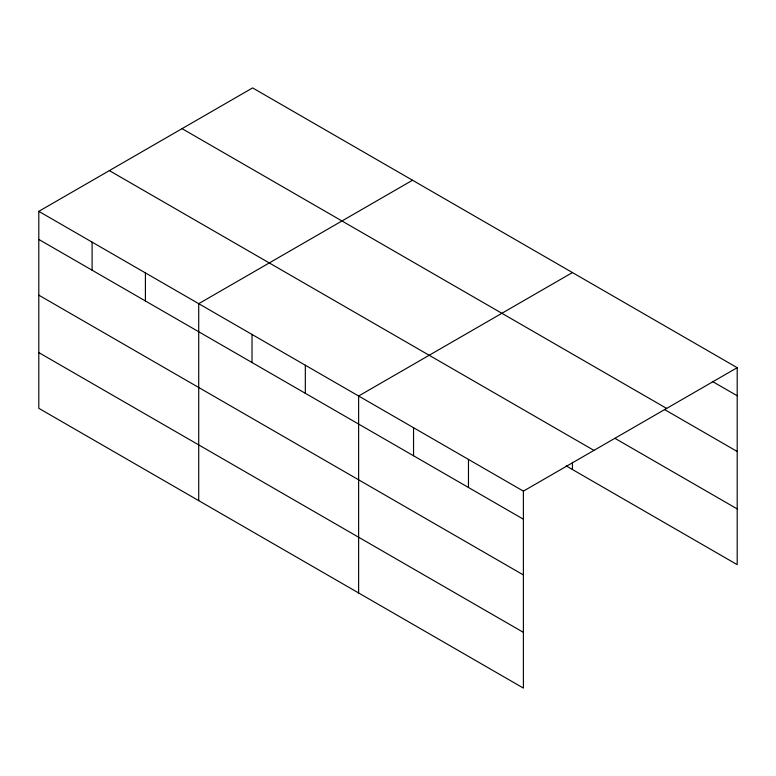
<?xml version="1.0" encoding="UTF-8"?>
<svg xmlns="http://www.w3.org/2000/svg" width="776" height="776" viewBox="0 0 776 776"><rect width="100%" height="100%" fill="white"/><g stroke="black" fill="none" stroke-linecap="round" stroke-linejoin="round"><path stroke-width="1.16" d="M38.8 211.353L523.393 491.13L523.393 688.089L38.8 408.312L38.8 211.353L252.607 87.911L737.2 367.688L737.2 564.647L566.17 465.901M412.522 180.236L198.714 303.678L198.714 500.636M572.436 272.56L358.628 396.002L358.628 592.971M523.393 491.13L737.2 367.688M712.329 381.404L737.2 395.76M182.05 128.641L666.642 408.418M664.663 409.612L737.2 451.496M614.922 438.324L737.2 508.91M109.358 170.613L593.95 450.39M38.8 239.425L523.393 519.202M38.8 295.161L523.393 574.938M38.8 352.585L523.393 632.353M572.436 462.253L572.436 469.529M468.471 459.421L468.471 487.493M413.55 427.712L413.55 455.784M305.327 365.224L305.327 393.306M252.016 334.456L252.016 362.528M145.413 272.9L145.413 300.981M92.102 242.131L92.102 270.203"/></g></svg>
